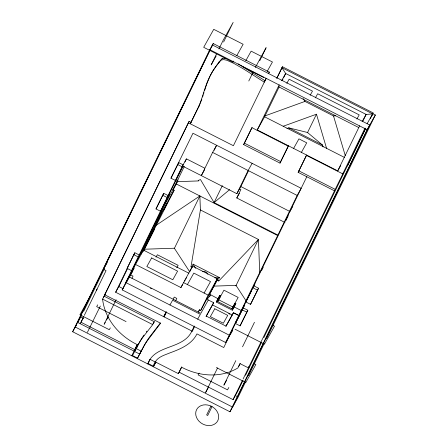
<?xml version="1.0" encoding="UTF-8"?>
<svg xmlns="http://www.w3.org/2000/svg" width="448" height="448" viewBox="0 0 448 448"><rect width="100%" height="100%" fill="white"/><g stroke="black" fill="none" stroke-linecap="round" stroke-linejoin="round"><path stroke-width="0.67" d="M191.906 267.646L191.005 266.762L200.402 209.927L199.864 195.961L156.391 225.137M192.685 266.112L193.01 264.13L219.638 277.676L216.877 280.566L218.831 280.924L258.44 239.462L200.402 209.927M203.465 94.237L203.986 92.596M204.68 90.401L205.386 88.194M202.58 96.975L203.118 95.334M205.57 87.64L205.934 86.526M206.119 85.971L206.713 84.291M201.225 100.811L201.83 99.165M206.909 83.731L207.553 82.029M200.362 103.018L201.023 101.36M207.766 81.458L209.754 76.826M198.369 107.229L199.17 105.795L190.31 123.794L198.369 107.229C202.658 97.854 204.506 87.573 208.953 78.26A103.449 85.462 29.2 0 1 212.884 70.997L216.345 65.901L222.258 58.559L225.904 58.352M199.41 105.235L200.138 103.566M245.515 381.97L238.185 397.046L229.953 411.779L72.66 331.744L209.815 49.694L213.242 43.557L269.31 72.089L268.705 73.326M84.314 315.353L106.053 270.648L103.46 269.326L210.795 48.591M211.411 47.331L213.242 43.557M77.594 322.913L81.805 315.134M83.63 311.382L104.311 268.856M83.703 316.607L80.965 322.241L134.837 349.653L137.424 344.338M216.558 53.855L211.176 64.91L216.205 55.916M218.938 48.961L223.104 40.387L233.156 22.4L223.625 42.006M137.379 358.641L143.814 346.22A134.434 111.054 29.2 0 1 147.806 340.077L160.591 323.21L104.703 294.773L188.339 122.791L189.14 121.358L191.111 122.36M103.398 297.674L189.14 121.358M131.757 355.779L137.2 344.59A55.854 46.144 29.2 0 1 102.598 299.107L105.101 294.381M87.399 332.366L100.33 306.046M133.784 254.671L138.538 257.09L140.778 253.131L131.869 270.805L127.114 268.386L133.784 254.671L134.848 252.756L139.608 255.181L161.834 209.468M160.77 211.378L169.674 193.71L160.77 211.378L156.01 208.958L162.68 195.244L163.75 193.334L168.504 195.754L176.792 178.713M183.126 166.046L175.722 180.628L170.968 178.203L178.702 162.579L183.462 164.998M194.331 326.015L191.89 331.033L115.651 292.242L127.876 267.103M134.848 252.756L127.114 268.386M163.75 193.334L156.01 208.958M115.651 292.242L118.854 286.507L127.719 268.285M116.094 299.718L104.166 324.24L105.174 322.442M232.831 329.7L225.663 342.53L122.209 289.89L182.448 166.012L186.385 158.978M129.102 276.534L129.702 275.296M131.869 270.805L138.774 256.715M175.722 180.628L182.627 166.538M132.938 268.895L126.207 282.744L229.656 335.384L236.387 321.535M184.951 161.935L186.446 158.866L204.719 168.162M188.922 273.23L143.522 250.13L135.514 264.46L129.422 276.993L200.855 313.342L208.326 299.975M143.5 248.685L140.862 254.094L147.504 241.517M150.349 234.59L156.985 222.012L154.353 227.427M142.722 251.563L148.305 240.089L147.174 239.831M160.653 212.01L161.829 212.268L155.154 225.994L147.946 238.89L141.092 252.98L148.305 240.083M142.94 251.328L162.417 211.221L174.154 190.215L172.609 189.431M184.302 166.443L172.491 190.742L163.811 206.265L154.622 225.17L161.829 212.268M178.024 179.833L173.242 189.392L177.912 181.042M143.69 250.919L154.241 229.482L144.004 249.603M131.975 278.292L133.028 276.125L130.474 274.826L134.221 268.117M214.172 150.293L216.608 145.281L212.615 152.426L201.337 175.622L204.663 169.669M248.786 80.998L253.109 72.111M255.416 67.368L266.112 47.684L259.773 60.721M174.222 248.696L199.864 195.961M266.101 78.467L233.397 145.718L188.339 122.791M221.458 59.993L223.664 59.601L226.8 60.239L233.744 63.33L244.042 69.272L264.298 82.18L266.297 78.271M137.256 346.578L134.534 351.45L139.619 354.038L145.415 343.358A134.434 111.054 29.2 0 1 149.408 337.21L160.373 323.019M222.326 185.662L214.088 202.602L277.721 234.982M288.428 145.964L279.989 163.1L243.65 144.609L251.899 127.646L288.238 146.138M243.65 144.609L252.09 127.473M276.741 78.35L282.447 66.752L373.296 112.974L371.846 115.808M276.97 78.019L282.447 66.752M166.079 311.83L163.71 316.697L165.956 312.682M164.147 316.915L166.583 311.898M173.158 299.247L174.21 297.08L176.803 298.402L175.75 300.569M257.09 130.29L279.188 84.846M135.514 264.46L180.914 287.56L192.534 266.112L217.308 278.718L213.618 286.311M340.732 165.497L337.73 170.873L257.264 129.931L264.606 116.794L279.261 86.666M282.313 80.388L282.923 79.134M283.534 77.879L285.667 73.483L281.915 67.704L372.758 113.932L366.128 114.425L285.667 73.483L281.663 80.651M189.98 271.365L192.534 266.112M147.762 363.922C154.706 344.193 183.4 349.826 191.89 331.033M150.108 359.374L148.092 363.524L153.065 366.055L155.081 361.906M182.448 166.012L236.852 193.693L248.13 170.498L252.123 163.352M236.852 193.693L240.845 186.547L248.769 170.246M284.967 222.494L236.785 197.971L240.89 189.532L239.646 188.899M199.662 309.613L198.302 312.043L199.354 309.876L200.642 310.531L208.141 295.12L217.308 278.718M217.974 298.71L216.3 302.047L232.322 310.201L235.844 303.576L234.976 303.134L231.93 308.818L217.7 301.577L220.746 295.893L219.817 295.417L217.974 298.71L209.675 294.252M194.622 326.519L192.209 331.481L191.761 331.257M209.608 294.398L217.661 279.07L216.289 279.115M209.681 296.548L210.213 295.462L209.81 294.554M279.989 163.1L288.411 145.779M156.027 362.062L153.384 366.783L155.669 362.09L178.388 373.654L181.552 367.158A55.854 46.144 29.2 0 0 237.882 367.942L239.988 363.614L248.399 367.892L249.2 366.458L243.113 378.98M178.388 373.654L181.776 366.906M216.3 302.047L219.817 295.417M217.7 301.577L223.933 290.186L238.162 297.427L231.93 308.818M307.44 132.77L316.467 114.206L283.17 126.263M235.883 285.852L258.44 239.462L259.734 272.95M306.404 155.383L342.742 173.874L343.543 172.441L334.494 190.837L298.155 172.346L306.583 155.025M298.155 172.346L306.594 155.21M225.915 326.206L233.43 312.749L239.187 315.678L233.425 312.76L226.1 326.088M225.663 342.53L297.181 195.457L301.174 188.306L192.965 133.246L170.968 178.203M246.854 300.014L243.057 307.821L247.817 310.24L240.078 325.864L235.323 323.445L244.227 305.771L237.91 318.763M306.796 176.742L253.77 285.796L258.53 288.215L250.544 304.349L245.784 301.924L254.94 283.746L253.148 287.431M235.939 322.291L242.256 309.299M246.372 300.832L252.969 287.274M229.482 335.742L223.748 347.53L196.958 333.9C191.856 344.277 180.566 348.998 170.307 352.733C164.97 355.023 158.301 356.558 155.204 361.967L150.002 359.318M248.674 296.632L251.658 290.5M231.174 333.11L232.686 330.008M261.688 270.368L263.206 267.243M285.874 220.629L288.288 215.673M217.532 367.993L205.604 392.515L208.622 387.117M240.078 325.864L247.817 310.24M250.544 304.349L258.53 288.215M210.952 406.078L206.646 414.932L207.71 415.47L212.016 406.622M235.81 360.634L223.888 385.157L226.57 380.363M242.536 346.814L254.458 322.291M238.683 366.509L240.19 363.418M337.73 170.873L359.649 125.793M362.774 121.33L366.128 114.425L362.124 121.593M248.399 367.892L334.494 190.837M342.742 173.874L365.002 128.1M179.189 372.221L233.066 399.633L242.194 380.856M243.068 380.341L237.871 391.037L233.066 399.633M245.515 375.312L261.419 342.608M263.866 337.574L365.406 128.772M370.3 118.709L372.747 113.674L375.34 114.996L266.594 338.626M347.486 165.9L365.45 128.957M229.953 411.779L367.108 129.73L375.34 114.996M248.573 375.687L264.152 343.655M206.03 316.624L213.685 302.702L206.797 299.197M232.322 310.201L235.844 303.576M143.881 249.732L174.154 190.215M218.378 63.258L219.178 61.824L222.258 58.559M103.46 269.326L107.302 262.45M89.964 296.772L79.912 314.765L109.306 329.717L110.309 327.919M72.66 331.744L76.278 325.27M96.298 290.494L97.098 289.061M80.164 323.669L83.205 318.226M233.755 61.068L233.083 62.266L203.689 47.309L213.746 29.322L225.999 35.554M236.768 55.67L243.135 44.274L226.61 35.868M97.686 304.842L96.678 306.639L126.073 321.591M104.703 294.773L105.504 293.339M182.93 165.956L182.392 166.914L177.632 164.489M168.504 195.754L167.44 197.663L162.68 195.244M245.795 60.71L251.138 51.15L272.446 61.992L267.103 71.557M125.597 282.884L128.8 277.15M122.209 289.89L132.815 270.917M106.512 320.04L108.186 317.044M156.027 257.152L157.36 254.761L178.125 265.328L176.792 267.719M268.509 73.522L269.31 72.089M134.837 349.653L134.036 351.086L77.571 322.353M286.815 83.362L289.122 79.229L312.486 91.118L310.173 95.245M141.114 351.114L137.491 358.131L132.518 355.6L138.729 343.633A134.434 111.054 29.2 0 1 142.722 337.49L152.55 324.845L154.325 321.742L104.199 296.24M169.943 304.998L172.609 300.227L200.351 314.345L197.686 319.116M180.914 287.56L182.582 284.575M184.582 280.991L185.248 279.798M185.92 278.606L186.586 277.407M187.404 284.57L193.816 273.101L210.51 281.59L204.098 293.065M236.785 197.971L239.467 193.183M315.364 97.888L317.677 93.755L359.206 114.89L356.894 119.022M217.661 279.07L200.642 310.531M293.602 148.417L298.945 138.863L306.729 142.828L301.392 152.382M213.685 302.702L206.214 316.07L225.96 326.116M199.125 373.111L198.117 374.914L227.511 389.866L228.85 387.47M292.785 206.326L289.895 211.506L240.845 186.547M245.784 301.924L248.377 297.248M235.323 323.445L237.58 319.351M367.136 123.71L372.747 113.674M154.325 321.742L152.992 323.49M146.261 331.99L146.894 331.145M219.178 61.824L213.685 69.563A103.449 85.462 29.2 0 0 210.039 76.227M210.213 295.462L207.665 298.614L207.144 297.422M229.589 189.683L214.088 202.602L200.491 179.564L198.223 180.432L198.52 180.936L177.01 181.647M264.376 116.116L304.965 101.416L333.514 115.948L335.608 115.791M286.922 128.52L288.758 127.854L307.507 132.485L322.448 144.995L323.036 146.899M144.642 249.211L174.35 248.231L189.672 271.74M214.782 277.838L219.638 277.676M214.239 286.11L236.012 285.387L246.03 300.765M202.63 271.572L204.641 271.505L206.797 272.608L207.85 274.232M161.588 211.036L162.417 211.221M209.815 49.694L367.108 129.73M242.452 66.685L263.76 77.532M278.326 86.621L358.786 127.562M288.758 127.854L322.448 144.995M264.606 116.794L344.445 157.416M244.451 143.181L280.79 161.666M298.956 170.912L335.294 189.403M212.615 152.426L297.181 195.457M176.316 183.977L277.71 235.57M252.7 287.706L257.46 290.13M191.005 266.762L192.242 267.394M216.978 279.978L218.831 280.924M272.658 325.242L274.495 326.178L264.438 344.165L235.049 329.213M241.993 309.73L246.747 312.15M218.574 297.976L219.806 298.603M233.363 305.502L234.601 306.13M234.002 306.863L241.679 310.772M218.59 299.74L232.826 306.986M183.366 282.514L208.141 295.12M212.554 304.948L232.299 314.994M228.715 313.622L229.958 314.255M150.36 288.12L151.592 288.747M118.854 286.507L123.166 288.702M254.01 363.591L255.847 364.521L245.795 382.514L216.401 367.556M102.598 299.107L152.723 324.61M80.892 317.01L83.378 318.276M235.066 395.461L237.563 396.732M141.221 351.17L136.136 348.583L140.33 340.771A134.434 111.054 29.2 0 1 143.993 335.098M238.14 63.879L265.098 80.746M193.01 264.13L195.726 268.302M303.089 98.532L304.965 101.416M333.514 115.948L345.279 155.674M316.467 114.206L326.575 148.35M212.442 44.99L75.286 327.04L232.579 407.081L369.734 125.031L212.442 44.99M165.284 206.45L163.178 210.778L166.886 203.577L165.284 206.45M151.642 257.942L146.838 266.538L172.794 279.748L177.598 271.146L151.642 257.942M214.766 308.767L210.358 316.646L223.339 323.249L227.746 315.37L214.766 308.767M211.501 406.319L210.073 405.692A11.945 9.867 29.2 0 0 195.882 415.402A11.945 9.867 29.2 0 0 213.836 424.542A11.945 9.867 29.2 0 0 212.85 407.103L211.501 406.319"/></g></svg>
